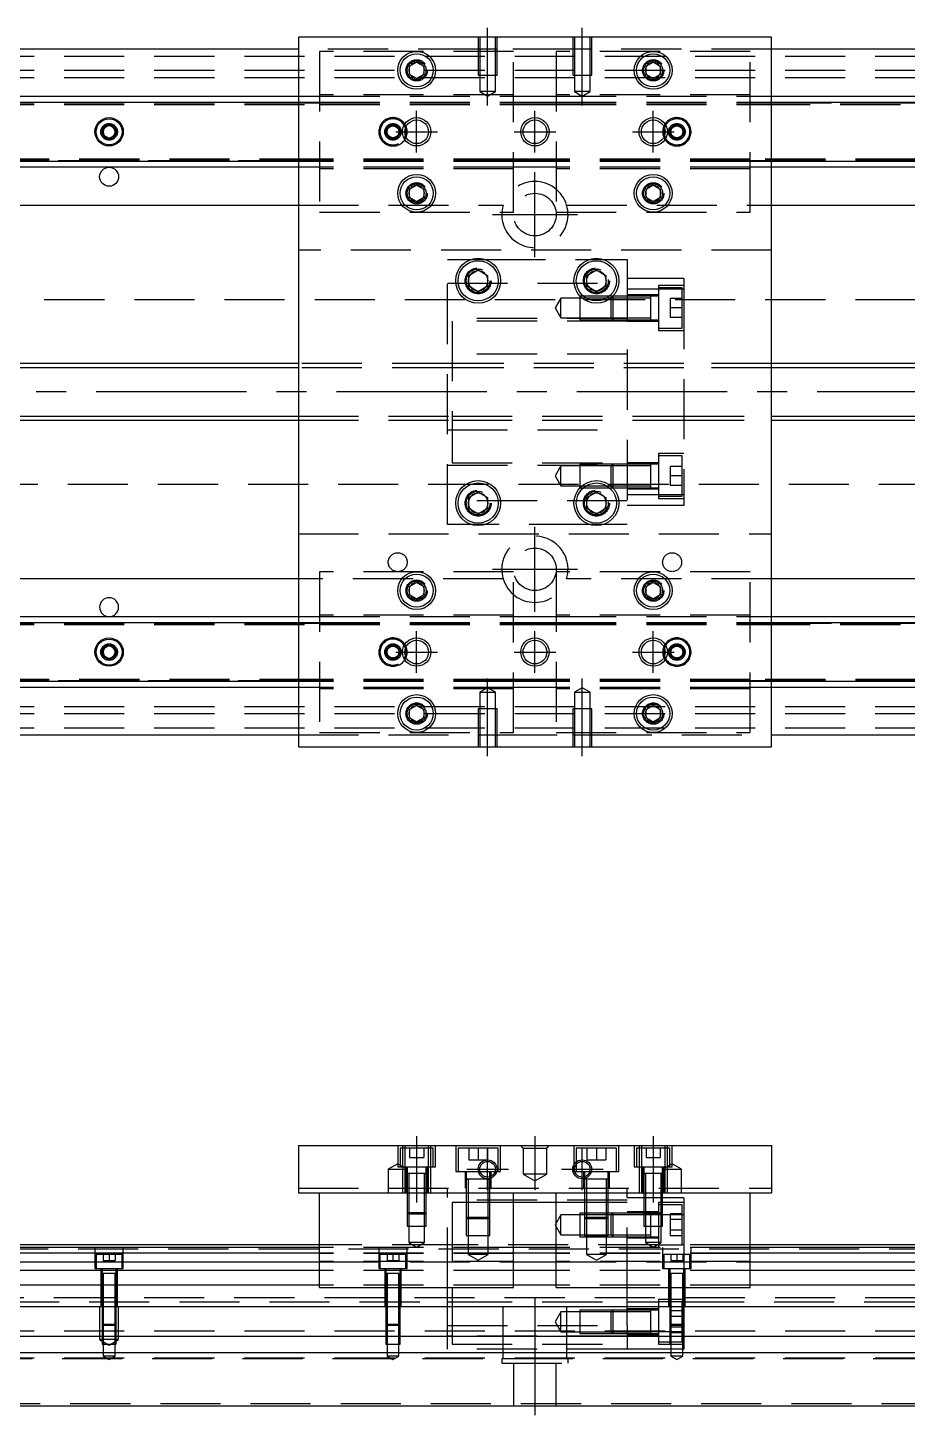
# Model space of a CAD drawing. Extents: x -12 to 749, y -264 to 77.
# Drawn here: x 182.8 to 368.7, y -216.3 to 77 of the extents above; entities that cross this region are included whole.
import ezdxf

# ---------------------------------------------------------------- set-up
doc = ezdxf.new("R2010")
doc.units = 0
doc.linetypes.add('CENTER', pattern=[50.8, 31.75, -6.35, 6.35, -6.35])
doc.linetypes.add('DASHED', pattern=[19.05, 12.7, -6.35])
doc.layers.get('0').update_dxf_attribs({"linetype": 'CONTINUOUS'})
doc.layers.add('CENTER', color=1, linetype='CENTER')

msp = doc.modelspace()

# ---------------------------------------------------------------- linework, layer by layer
at = {"color": 7, "linetype": 'CONTINUOUS'}
for p, q in [((340, 75), (240, 75)), ((240, 75), (240, -75)), ((340, -75), (340, 75)), ((240, 72.5), (0, 72.5)), ((580, 72.5), (340, 72.5)), ((263.5, 68.87), (265, 69.73)), ((263.5, 67.13), (263.5, 68.87)), ((265, 69.73), (266.5, 68.87)), ((266.5, 68.87), (266.5, 67.13)), ((313.5, 68.87), (315, 69.73)), ((313.5, 67.13), (313.5, 68.87)), ((315, 69.73), (316.5, 68.87)), ((316.5, 68.87), (316.5, 67.13)), ((265, 66.27), (263.5, 67.13)), ((266.5, 67.13), (265, 66.27)), ((315, 66.27), (313.5, 67.13)), ((316.5, 67.13), (315, 66.27)), ((0, 62.5), (240, 62.5)), ((340, 62.5), (580, 62.5)), ((0, 61.25), (240, 61.25)), ((340, 61.25), (580, 61.25)), ((198.75, 55.72), (200, 56.44)), ((200, 56.44), (201.25, 55.72)), ((198.75, 54.28), (198.75, 55.72)), ((200, 53.56), (198.75, 54.28)), ((201.25, 54.28), (200, 53.56)), ((201.25, 55.72), (201.25, 54.28)), ((240, 48.75), (0, 48.75)), ((240, 47.5), (0, 47.5)), ((580, 48.75), (340, 48.75)), ((580, 47.5), (340, 47.5)), ((263.5, 42.87), (265, 43.73)), ((263.5, 41.13), (263.5, 42.87)), ((265, 40.27), (263.5, 41.13)), ((265, 43.73), (266.5, 42.87)), ((266.5, 41.13), (265, 40.27)), ((266.5, 42.87), (266.5, 41.13)), ((313.5, 42.87), (315, 43.73)), ((313.5, 41.13), (313.5, 42.87)), ((315, 40.27), (313.5, 41.13)), ((315, 43.73), (316.5, 42.87)), ((316.5, 41.13), (315, 40.27)), ((316.5, 42.87), (316.5, 41.13)), ((176.71, 39.5), (240, 39.5)), ((340, 39.5), (403.29, 39.5)), ((276, 24.65), (278, 25.81)), ((276, 22.35), (276, 24.65)), ((278, 25.81), (280, 24.65)), ((280, 24.65), (280, 22.35)), ((301, 24.65), (303, 25.81)), ((301, 22.35), (301, 24.65)), ((303, 25.81), (305, 24.65)), ((305, 24.65), (305, 22.35)), ((278, 21.19), (276, 22.35)), ((280, 22.35), (278, 21.19)), ((303, 21.19), (301, 22.35)), ((305, 22.35), (303, 21.19)), ((314.5, 15.25), (314.5, 15.25)), ((240, 6), (60.5, 6)), ((530, 6), (340, 6)), ((60.5, -6), (240, -6)), ((340, -6), (530, -6)), ((314.5, -15.65), (314.5, -15.25)), ((314.5, -20.25), (314.5, -19.85)), ((276, -22.35), (278, -21.19)), ((276, -24.65), (276, -22.35)), ((278, -21.19), (280, -22.35)), ((280, -22.35), (280, -24.65)), ((301, -22.35), (303, -21.19)), ((301, -24.65), (301, -22.35)), ((303, -21.19), (305, -22.35)), ((305, -22.35), (305, -24.65)), ((278, -25.81), (276, -24.65)), ((280, -24.65), (278, -25.81)), ((303, -25.81), (301, -24.65)), ((305, -24.65), (303, -25.81)), ((240, -39.5), (176.71, -39.5)), ((263.5, -41.13), (265, -40.27)), ((265, -40.27), (266.5, -41.13)), ((313.5, -41.13), (315, -40.27)), ((315, -40.27), (316.5, -41.13)), ((403.29, -39.5), (340, -39.5)), ((263.5, -42.87), (263.5, -41.13)), ((265, -43.73), (263.5, -42.87)), ((266.5, -42.87), (265, -43.73)), ((266.5, -41.13), (266.5, -42.87)), ((313.5, -42.87), (313.5, -41.13)), ((315, -43.73), (313.5, -42.87)), ((316.5, -42.87), (315, -43.73)), ((316.5, -41.13), (316.5, -42.87)), ((0, -47.5), (240, -47.5)), ((0, -48.75), (240, -48.75)), ((340, -47.5), (580, -47.5)), ((340, -48.75), (580, -48.75)), ((198.75, -54.28), (200, -53.56)), ((198.75, -55.72), (198.75, -54.28)), ((200, -56.44), (198.75, -55.72)), ((200, -53.56), (201.25, -54.28)), ((201.25, -55.72), (200, -56.44)), ((201.25, -54.28), (201.25, -55.72)), ((240, -61.25), (0, -61.25)), ((580, -61.25), (340, -61.25)), ((240, -62.5), (0, -62.5)), ((580, -62.5), (340, -62.5)), ((263.5, -67.13), (265, -66.27)), ((263.5, -68.87), (263.5, -67.13)), ((265, -66.27), (266.5, -67.13)), ((266.5, -67.13), (266.5, -68.87)), ((313.5, -67.13), (315, -66.27)), ((313.5, -68.87), (313.5, -67.13)), ((315, -66.27), (316.5, -67.13)), ((316.5, -67.13), (316.5, -68.87)), ((265, -69.73), (263.5, -68.87)), ((266.5, -68.87), (265, -69.73)), ((315, -69.73), (313.5, -68.87)), ((316.5, -68.87), (315, -69.73)), ((0, -72.5), (240, -72.5)), ((340, -72.5), (580, -72.5)), ((240, -75), (340, -75)), ((240, -159.35), (240, -169.35)), ((240, -159.35), (340, -159.35)), ((340, -159.35), (340, -169.35)), ((240, -169.35), (340, -169.35)), ((244.5, -189.35), (244.5, -169.35)), ((285.5, -189.35), (285.5, -169.35)), ((294.5, -189.35), (294.5, -169.35)), ((335.5, -189.35), (335.5, -169.35)), ((244.5, -180.85), (0, -180.85)), ((244.5, -180.35), (60.5, -180.35)), ((294.5, -180.85), (285.5, -180.85)), ((530, -180.35), (335.5, -180.35)), ((580, -180.85), (335.5, -180.85)), ((244.5, -182.1), (0, -182.1)), ((0, -183.88), (244.5, -183.88)), ((294.5, -182.1), (285.5, -182.1)), ((285.5, -183.88), (294.5, -183.88)), ((580, -182.1), (335.5, -182.1)), ((335.5, -183.88), (580, -183.88)), ((244.5, -185.77), (0, -185.77)), ((294.5, -185.77), (285.5, -185.77)), ((580, -185.77), (335.5, -185.77)), ((244.5, -188.83), (0, -188.83)), ((244.5, -189.35), (285.5, -189.35)), ((294.5, -188.83), (285.5, -188.83)), ((294.5, -189.35), (335.5, -189.35)), ((580, -188.83), (335.5, -188.83)), ((0, -193.35), (580, -193.35)), ((0, -199.65), (580, -199.65)), ((0, -203.05), (580, -203.05)), ((0, -214.35), (580, -214.35))]:
    msp.add_line(p, q, dxfattribs=at)
at = {"color": 3, "linetype": 'DASHED'}
for p, q in [((278, 75), (278, 67)), ((278.35, 75), (278.35, 67)), ((281.65, 67), (281.65, 75)), ((282, 67), (282, 75)), ((298, 75), (298, 67)), ((298.35, 75), (298.35, 67)), ((301.65, 67), (301.65, 75)), ((302, 67), (302, 75)), ((0, 71), (580, 71)), ((278, 72.5), (240, 72.5)), ((285.5, 72), (244.5, 72)), ((244.5, 72), (244.5, 38)), ((282, 72.5), (278, 72.5)), ((298, 72.5), (282, 72.5)), ((285.5, 38), (285.5, 72)), ((335.5, 72), (294.5, 72)), ((294.5, 72), (294.5, 38)), ((302, 72.5), (298, 72.5)), ((340, 72.5), (302, 72.5)), ((335.5, 38), (335.5, 72)), ((0, 68), (580, 68)), ((263, 68), (263.02, 68.3)), ((316.97, 68.33), (317, 68)), ((0, 66.5), (580, 66.5)), ((278, 67), (282, 67)), ((278.35, 67), (278.35, 63.5)), ((281.65, 63.5), (281.65, 67)), ((298, 67), (302, 67)), ((298.35, 67), (298.35, 63.5)), ((301.65, 63.5), (301.65, 67)), ((240, 62.5), (244.5, 62.5)), ((285.5, 62.8), (244.5, 62.8)), ((244.5, 62.5), (285.5, 62.5)), ((281.65, 63.5), (278.35, 63.5)), ((278.35, 63.5), (280, 62.55)), ((280, 62.55), (281.65, 63.5)), ((285.5, 62.5), (294.5, 62.5)), ((335.5, 62.8), (294.5, 62.8)), ((294.5, 62.5), (335.5, 62.5)), ((301.65, 63.5), (298.35, 63.5)), ((298.35, 63.5), (300, 62.55)), ((300, 62.55), (301.65, 63.5)), ((335.5, 62.5), (340, 62.5)), ((0, 61.11), (240, 61.11)), ((0, 61.1), (244.5, 61.1)), ((0, 60.8), (244.5, 60.8)), ((240, 61.25), (244.5, 61.25)), ((240, 61.11), (244.5, 61.11)), ((244.5, 61.25), (285.5, 61.25)), ((244.5, 61.11), (285.5, 61.11)), ((244.5, 61.1), (285.5, 61.1)), ((244.5, 60.8), (285.5, 60.8)), ((285.5, 61.25), (294.5, 61.25)), ((285.5, 61.11), (294.5, 61.11)), ((285.5, 61.1), (294.5, 61.1)), ((285.5, 60.8), (294.5, 60.8)), ((294.5, 61.25), (335.5, 61.25)), ((294.5, 61.11), (335.5, 61.11)), ((294.5, 61.1), (335.5, 61.1)), ((294.5, 60.8), (335.5, 60.8)), ((335.5, 61.25), (340, 61.25)), ((335.5, 61.11), (340, 61.11)), ((335.5, 61.1), (580, 61.1)), ((335.5, 60.8), (580, 60.8)), ((340, 61.11), (580, 61.11)), ((258.75, 55.72), (260, 56.44)), ((260, 56.44), (261.25, 55.72)), ((318.75, 55.72), (320, 56.44)), ((320, 56.44), (321.25, 55.72)), ((198.5, 55), (198.52, 55.25)), ((258.75, 54.28), (258.75, 55.72)), ((260, 53.56), (258.75, 54.28)), ((261.25, 54.28), (260, 53.56)), ((261.25, 55.72), (261.25, 54.28)), ((261.48, 55.26), (261.5, 55)), ((318.5, 55), (318.52, 55.25)), ((318.75, 54.28), (318.75, 55.72)), ((320, 53.56), (318.75, 54.28)), ((321.25, 54.28), (320, 53.56)), ((321.25, 55.72), (321.25, 54.28)), ((244.5, 49.2), (0, 49.2)), ((244.5, 48.9), (0, 48.9)), ((240, 48.89), (0, 48.89)), ((244.5, 48.89), (240, 48.89)), ((244.5, 48.75), (240, 48.75)), ((244.5, 47.5), (240, 47.5)), ((285.5, 49.2), (244.5, 49.2)), ((285.5, 48.9), (244.5, 48.9)), ((285.5, 48.89), (244.5, 48.89)), ((285.5, 48.75), (244.5, 48.75)), ((285.5, 47.5), (244.5, 47.5)), ((285.5, 47.2), (244.5, 47.2)), ((294.5, 49.2), (285.5, 49.2)), ((294.5, 48.9), (285.5, 48.9)), ((294.5, 48.89), (285.5, 48.89)), ((294.5, 48.75), (285.5, 48.75)), ((294.5, 47.5), (285.5, 47.5)), ((335.5, 49.2), (294.5, 49.2)), ((335.5, 48.9), (294.5, 48.9)), ((335.5, 48.89), (294.5, 48.89)), ((335.5, 48.75), (294.5, 48.75)), ((335.5, 47.5), (294.5, 47.5)), ((335.5, 47.2), (294.5, 47.2)), ((580, 49.2), (335.5, 49.2)), ((580, 48.9), (335.5, 48.9)), ((340, 48.89), (335.5, 48.89)), ((340, 48.75), (335.5, 48.75)), ((340, 47.5), (335.5, 47.5)), ((580, 48.89), (340, 48.89)), ((266.97, 42.33), (267, 42)), ((313, 42), (313.03, 42.35)), ((240, 39.5), (283.29, 39.5)), ((296.71, 39.5), (340, 39.5)), ((244.5, 38), (285.5, 38)), ((294.5, 38), (335.5, 38)), ((340, 30), (240, 30)), ((271.5, -28), (271.5, 28)), ((271.5, 28), (276.48, 28)), ((276.48, 28), (279.52, 28)), ((279.52, 28), (301.48, 28)), ((301.48, 28), (304.52, 28)), ((304.52, 28), (309.5, 28)), ((309.5, 28), (309.5, -28)), ((275.5, 23.5), (275.52, 23.8)), ((305.48, 23.79), (305.5, 23.5)), ((321.5, 24), (309.5, 24)), ((321.5, 24), (321.5, 21.75)), ((271.5, 23), (309.5, 23)), ((321.5, 21.75), (309.5, 21.75)), ((316.1, 22.5), (316.1, 13)), ((321.5, 22.5), (316.1, 22.5)), ((321.1, 22), (316.1, 22)), ((321.1, 13.5), (321.1, 22)), ((321.5, 21.75), (321.5, -21.75)), ((580, 19.5), (76.97, 19.5)), ((295.5, 19.85), (294.29, 17.75)), ((294.29, 17.75), (295.5, 15.65)), ((295.5, 15.65), (295.5, 19.85)), ((299.5, 19.85), (295.5, 19.85)), ((299.5, 20.25), (299.5, 15.25)), ((299.53, 20.25), (299.5, 20.25)), ((306.1, 19.85), (299.5, 19.85)), ((300.26, 20.25), (299.53, 20.25)), ((305.74, 20.25), (300.26, 20.25)), ((306.47, 20.25), (305.74, 20.25)), ((306.5, 20.25), (306.1, 19.85)), ((306.1, 15.65), (306.1, 19.85)), ((309.5, 19.85), (306.1, 19.85)), ((306.5, 20.25), (306.47, 20.25)), ((306.5, 20.25), (306.5, 15.25)), ((309.5, 20.25), (306.5, 20.25)), ((309.5, 20.25), (306.5, 20.25)), ((316.1, 20.5), (309.5, 20.5)), ((314.5, 20.25), (309.5, 20.25)), ((314.5, 19.85), (309.5, 19.85)), ((314.5, 20), (314.5, 20.25)), ((316.1, 20.25), (314.5, 20.25)), ((314.5, 20.25), (314.5, 20.25)), ((314.5, 20.25), (314.5, 20.25)), ((314.5, 15.51), (314.5, 20)), ((318.6, 19.75), (318.6, 17.75)), ((321.1, 19.75), (318.6, 19.75)), ((321.1, 17.75), (318.6, 17.75)), ((318.6, 17.75), (318.6, 15.75)), ((309.5, 15.5), (271.5, 15.5)), ((272.5, 15), (272.5, -15)), ((309.5, 15), (272.5, 15)), ((295.5, 15.65), (299.5, 15.65)), ((299.5, 15.65), (306.1, 15.65)), ((299.5, 15.25), (306.5, 15.25)), ((306.1, 15.65), (309.5, 15.65)), ((306.1, 15.65), (306.5, 15.25)), ((306.5, 15.25), (309.5, 15.25)), ((306.5, 15.25), (309.5, 15.25)), ((309.5, 15.65), (314.5, 15.65)), ((309.5, 15.25), (314.5, 15.25)), ((309.5, 15), (316.1, 15)), ((314.5, 15.25), (314.5, 15.51)), ((314.5, 15.25), (314.5, 15.25)), ((314.5, 15.25), (316.1, 15.25)), ((314.5, 15.25), (314.5, 15.25)), ((321.1, 15.75), (318.6, 15.75)), ((316.1, 13.5), (321.1, 13.5)), ((316.1, 13), (321.5, 13)), ((272.5, 6), (240, 6)), ((309.5, 8), (271.5, 8)), ((321.5, 6), (272.5, 6)), ((340, 6), (321.5, 6)), ((272.5, 5.12), (240, 5.12)), ((321.5, 5.12), (272.5, 5.12)), ((340, 5.12), (321.5, 5.12)), ((240, -5.12), (272.5, -5.12)), ((272.5, -5.12), (321.5, -5.12)), ((321.5, -5.12), (340, -5.12)), ((240, -6), (272.5, -6)), ((271.5, -8), (309.5, -8)), ((272.5, -6), (321.5, -6)), ((321.5, -6), (340, -6)), ((316.1, -13), (316.1, -22.5)), ((321.5, -13), (316.1, -13)), ((321.1, -13.5), (316.1, -13.5)), ((321.1, -22), (321.1, -13.5)), ((271.5, -15.5), (309.5, -15.5)), ((272.5, -15), (309.5, -15)), ((295.5, -15.65), (294.29, -17.75)), ((295.5, -19.85), (295.5, -15.65)), ((299.5, -15.65), (295.5, -15.65)), ((299.5, -15.25), (299.5, -20.25)), ((306.5, -15.25), (299.5, -15.25)), ((306.1, -15.65), (299.5, -15.65)), ((306.5, -15.25), (306.1, -15.65)), ((306.1, -19.85), (306.1, -15.65)), ((309.5, -15.65), (306.1, -15.65)), ((306.5, -15.25), (306.5, -20.25)), ((309.5, -15.25), (306.5, -15.25)), ((309.5, -15.25), (306.5, -15.25)), ((316.1, -15), (309.5, -15)), ((314.5, -15.25), (309.5, -15.25)), ((314.5, -15.65), (309.5, -15.65)), ((314.5, -15.51), (314.5, -15.25)), ((314.5, -15.25), (314.5, -15.25)), ((316.1, -15.25), (314.5, -15.25)), ((314.5, -15.25), (314.5, -15.25)), ((314.5, -20), (314.5, -15.51)), ((318.6, -15.75), (318.6, -17.75)), ((321.1, -15.75), (318.6, -15.75)), ((76.97, -19.5), (580, -19.5)), ((294.29, -17.75), (295.5, -19.85)), ((295.5, -19.85), (299.5, -19.85)), ((299.5, -19.85), (306.1, -19.85)), ((299.5, -20.25), (299.53, -20.25)), ((299.53, -20.25), (300.26, -20.25)), ((300.26, -20.25), (305.74, -20.25)), ((305.74, -20.25), (306.47, -20.25)), ((306.1, -19.85), (309.5, -19.85)), ((306.1, -19.85), (306.5, -20.25)), ((306.47, -20.25), (306.5, -20.25)), ((306.5, -20.25), (309.5, -20.25)), ((306.5, -20.25), (309.5, -20.25)), ((309.5, -19.85), (314.5, -19.85)), ((309.5, -20.25), (314.5, -20.25)), ((309.5, -20.5), (316.1, -20.5)), ((314.5, -20.25), (314.5, -20)), ((314.5, -20.25), (314.5, -20.25)), ((314.5, -20.25), (314.5, -20.25)), ((314.5, -20.25), (316.1, -20.25)), ((318.6, -17.75), (318.6, -19.75)), ((321.1, -17.75), (318.6, -17.75)), ((321.1, -19.75), (318.6, -19.75)), ((309.5, -23), (271.5, -23)), ((275.5, -23.5), (275.52, -23.2)), ((305.48, -23.21), (305.5, -23.5)), ((321.5, -21.75), (309.5, -21.75)), ((316.1, -22), (321.1, -22)), ((316.1, -22.5), (321.5, -22.5)), ((321.5, -21.75), (321.5, -24)), ((321.5, -24), (309.5, -24)), ((276.48, -28), (271.5, -28)), ((279.52, -28), (276.48, -28)), ((301.48, -28), (279.52, -28)), ((304.52, -28), (301.48, -28)), ((309.5, -28), (304.52, -28)), ((240, -30), (340, -30)), ((244.5, -38), (244.5, -72)), ((285.5, -38), (244.5, -38)), ((285.5, -72), (285.5, -38)), ((335.5, -38), (294.5, -38)), ((294.5, -38), (294.5, -72)), ((335.5, -72), (335.5, -38)), ((283.29, -39.5), (240, -39.5)), ((340, -39.5), (296.71, -39.5)), ((266.97, -41.67), (267, -42)), ((316.97, -41.67), (317, -42)), ((0, -48.89), (240, -48.89)), ((0, -48.9), (244.5, -48.9)), ((0, -49.2), (244.5, -49.2)), ((240, -47.5), (244.5, -47.5)), ((240, -48.75), (244.5, -48.75)), ((240, -48.89), (244.5, -48.89)), ((285.5, -47.2), (244.5, -47.2)), ((244.5, -47.5), (285.5, -47.5)), ((244.5, -48.75), (285.5, -48.75)), ((244.5, -48.89), (285.5, -48.89)), ((244.5, -48.9), (285.5, -48.9)), ((244.5, -49.2), (285.5, -49.2)), ((285.5, -47.5), (294.5, -47.5)), ((285.5, -48.75), (294.5, -48.75)), ((285.5, -48.89), (294.5, -48.89)), ((285.5, -48.9), (294.5, -48.9)), ((285.5, -49.2), (294.5, -49.2)), ((335.5, -47.2), (294.5, -47.2)), ((294.5, -47.5), (335.5, -47.5)), ((294.5, -48.75), (335.5, -48.75)), ((294.5, -48.89), (335.5, -48.89)), ((294.5, -48.9), (335.5, -48.9)), ((294.5, -49.2), (335.5, -49.2)), ((335.5, -47.5), (340, -47.5)), ((335.5, -48.75), (340, -48.75)), ((335.5, -48.89), (340, -48.89)), ((335.5, -48.9), (580, -48.9)), ((335.5, -49.2), (580, -49.2)), ((340, -48.89), (580, -48.89)), ((198.5, -55), (198.52, -54.75)), ((258.5, -55), (258.52, -54.75)), ((258.75, -54.28), (260, -53.56)), ((258.75, -55.72), (258.75, -54.28)), ((260, -56.44), (258.75, -55.72)), ((260, -53.56), (261.25, -54.28)), ((261.25, -55.72), (260, -56.44)), ((261.25, -54.28), (261.25, -55.72)), ((318.5, -55), (318.52, -54.75)), ((318.75, -54.28), (320, -53.56)), ((318.75, -55.72), (318.75, -54.28)), ((320, -56.44), (318.75, -55.72)), ((320, -53.56), (321.25, -54.28)), ((321.25, -55.72), (320, -56.44)), ((321.25, -54.28), (321.25, -55.72)), ((244.5, -60.8), (0, -60.8)), ((244.5, -61.1), (0, -61.1)), ((240, -61.11), (0, -61.11)), ((244.5, -61.11), (240, -61.11)), ((244.5, -61.25), (240, -61.25)), ((285.5, -60.8), (244.5, -60.8)), ((285.5, -61.1), (244.5, -61.1)), ((285.5, -61.11), (244.5, -61.11)), ((285.5, -61.25), (244.5, -61.25)), ((294.5, -60.8), (285.5, -60.8)), ((294.5, -61.1), (285.5, -61.1)), ((294.5, -61.11), (285.5, -61.11)), ((294.5, -61.25), (285.5, -61.25)), ((335.5, -60.8), (294.5, -60.8)), ((335.5, -61.1), (294.5, -61.1)), ((335.5, -61.11), (294.5, -61.11)), ((335.5, -61.25), (294.5, -61.25)), ((580, -60.8), (335.5, -60.8)), ((580, -61.1), (335.5, -61.1)), ((340, -61.11), (335.5, -61.11)), ((340, -61.25), (335.5, -61.25)), ((580, -61.11), (340, -61.11)), ((244.5, -62.5), (240, -62.5)), ((285.5, -62.5), (244.5, -62.5)), ((285.5, -62.8), (244.5, -62.8)), ((280, -62.55), (278.35, -63.5)), ((278.35, -63.5), (280, -63.5)), ((278.35, -63.5), (278.35, -67)), ((281.65, -63.5), (280, -62.55)), ((280, -63.5), (281.65, -63.5)), ((281.65, -67), (281.65, -63.5)), ((294.5, -62.5), (285.5, -62.5)), ((335.5, -62.5), (294.5, -62.5)), ((335.5, -62.8), (294.5, -62.8)), ((300, -62.55), (298.35, -63.5)), ((298.35, -63.5), (300, -63.5)), ((298.35, -63.5), (298.35, -67)), ((301.65, -63.5), (300, -62.55)), ((300, -63.5), (301.65, -63.5)), ((301.65, -67), (301.65, -63.5)), ((340, -62.5), (335.5, -62.5)), ((0, -66.5), (580, -66.5)), ((282, -67), (278, -67)), ((278, -67), (278, -75)), ((278.35, -67), (278.35, -75)), ((281.65, -75), (281.65, -67)), ((282, -75), (282, -67)), ((302, -67), (298, -67)), ((298, -67), (298, -75)), ((298.35, -67), (298.35, -75)), ((301.65, -75), (301.65, -67)), ((302, -75), (302, -67)), ((0, -68), (580, -68)), ((266.97, -67.67), (267, -68)), ((313, -68), (313.02, -67.7)), ((0, -71), (580, -71)), ((240, -72.5), (278, -72.5)), ((244.5, -72), (285.5, -72)), ((278, -72.5), (282, -72.5)), ((282, -72.5), (298, -72.5)), ((294.5, -72), (335.5, -72)), ((298, -72.5), (302, -72.5)), ((302, -72.5), (340, -72.5)), ((261, -159.35), (261, -163.85)), ((268.5, -159.85), (261.5, -159.85)), ((261.5, -159.85), (261.5, -163.85)), ((262, -159.35), (262, -159.85)), ((262, -159.85), (262, -163.85)), ((262.5, -159.35), (262.5, -169.35)), ((263.5, -159.85), (263.5, -161.85)), ((265, -159.85), (265, -161.85)), ((266.5, -159.85), (266.5, -161.85)), ((267.5, -169.35), (267.5, -159.35)), ((268, -159.85), (268, -159.35)), ((268, -163.85), (268, -159.85)), ((268.5, -163.85), (268.5, -159.85)), ((269, -163.85), (269, -159.35)), ((273.25, -159.35), (273.25, -164.85)), ((282.25, -159.85), (273.75, -159.85)), ((273.75, -159.85), (273.75, -164.85)), ((276, -159.85), (276, -162.35)), ((278, -159.85), (278, -162.35)), ((280, -159.85), (280, -162.35)), ((282.25, -164.85), (282.25, -159.85)), ((282.75, -164.85), (282.75, -159.35)), ((287.5, -159.85), (287, -159.35)), ((287.5, -159.85), (287.5, -165.35)), ((287.5, -159.85), (292.5, -159.85)), ((292.5, -159.85), (293, -159.35)), ((292.5, -165.35), (292.5, -159.85)), ((298.25, -159.35), (298.25, -164.85)), ((307.25, -159.85), (298.75, -159.85)), ((298.75, -159.85), (298.75, -162.79)), ((301, -159.85), (301, -162.35)), ((303, -159.85), (303, -162.35)), ((305, -159.85), (305, -162.35)), ((307.25, -164.85), (307.25, -159.85)), ((307.75, -164.85), (307.75, -159.35)), ((311, -159.35), (311, -163.85)), ((318.5, -159.85), (311.5, -159.85)), ((311.5, -159.85), (311.5, -163.85)), ((312, -159.35), (312, -159.85)), ((312, -159.85), (312, -163.85)), ((312.5, -159.35), (312.5, -169.35)), ((313.5, -159.85), (313.5, -161.85)), ((315, -159.85), (315, -161.85)), ((316.5, -159.85), (316.5, -161.85)), ((317.5, -169.35), (317.5, -159.35)), ((318, -159.85), (318, -159.35)), ((318, -163.85), (318, -159.85)), ((318.5, -163.85), (318.5, -159.85)), ((319, -163.85), (319, -159.35)), ((261, -163.2), (259, -164.35)), ((263, -164.35), (261, -163.2)), ((261, -163.85), (269, -163.85)), ((262, -163.85), (262, -169.35)), ((262.75, -163.85), (262.75, -169.35)), ((263, -163.85), (263, -165.25)), ((263.5, -161.85), (265, -161.85)), ((265, -161.85), (266.5, -161.85)), ((267, -165.25), (267, -163.85)), ((267.25, -169.35), (267.25, -163.85)), ((268, -169.35), (268, -163.85)), ((276, -162.35), (278, -162.35)), ((278, -162.35), (280, -162.35)), ((298.75, -162.79), (298.75, -163.27)), ((298.75, -163.27), (298.75, -164.85)), ((301, -162.35), (303, -162.35)), ((303, -162.35), (305, -162.35)), ((311, -163.85), (319, -163.85)), ((312, -163.85), (312, -169.35)), ((312.75, -163.85), (312.75, -169.35)), ((313, -163.85), (313, -165.25)), ((313.5, -161.85), (315, -161.85)), ((315, -161.85), (316.5, -161.85)), ((319, -163.2), (317, -164.35)), ((317, -165.25), (317, -163.85)), ((317.25, -169.35), (317.25, -163.85)), ((318, -169.35), (318, -163.85)), ((321, -164.35), (319, -163.2)), ((259, -164.35), (263, -164.35)), ((259, -164.35), (259, -169.35)), ((263, -165.24), (263, -165.25)), ((263.22, -165.25), (263, -165.25)), ((263, -165.25), (263, -169.35)), ((263, -165.25), (263, -165.25)), ((266.78, -165.25), (263.22, -165.25)), ((263.35, -165.25), (263.35, -169.35)), ((266.65, -169.35), (266.65, -165.25)), ((267, -165.25), (266.78, -165.25)), ((267, -165.25), (267, -165.24)), ((267, -169.35), (267, -165.25)), ((267, -165.25), (267, -165.25)), ((273.25, -164.85), (282.75, -164.85)), ((275.25, -164.85), (275.25, -168.35)), ((275.5, -164.85), (275.5, -166.45)), ((275.5, -166.44), (275.5, -166.45)), ((275.5, -166.45), (275.76, -166.45)), ((275.76, -166.45), (275.5, -166.45)), ((275.5, -166.45), (275.5, -166.45)), ((275.5, -166.45), (275.5, -168.35)), ((280.01, -166.45), (275.76, -166.45)), ((275.9, -166.45), (275.9, -168.35)), ((280.24, -166.45), (280.01, -166.45)), ((280.1, -168.35), (280.1, -166.45)), ((280.24, -166.45), (280.5, -166.45)), ((280.5, -166.45), (280.24, -166.45)), ((280.5, -165.92), (280.5, -164.85)), ((280.5, -166.29), (280.5, -165.92)), ((280.5, -166.45), (280.5, -166.29)), ((280.5, -166.45), (280.5, -166.44)), ((280.5, -166.45), (280.5, -166.45)), ((280.5, -168.35), (280.5, -166.45)), ((280.75, -168.35), (280.75, -164.85)), ((292.5, -165.35), (287.5, -165.35)), ((287.5, -165.35), (290, -166.79)), ((290, -166.79), (292.5, -165.35)), ((298.25, -164.85), (307.75, -164.85)), ((300.25, -164.85), (300.25, -168.35)), ((300.5, -164.85), (300.5, -165.92)), ((300.5, -165.92), (300.5, -166.29)), ((300.5, -166.29), (300.5, -166.45)), ((300.5, -166.44), (300.5, -166.45)), ((300.76, -166.45), (300.5, -166.45)), ((300.5, -166.45), (300.5, -166.45)), ((300.5, -166.45), (300.5, -168.35)), ((305.24, -166.45), (300.76, -166.45)), ((300.9, -166.45), (300.9, -168.35)), ((305.1, -168.35), (305.1, -166.45)), ((305.5, -166.45), (305.24, -166.45)), ((305.5, -166.45), (305.5, -164.85)), ((305.5, -166.45), (305.5, -166.44)), ((305.5, -166.45), (305.5, -166.45)), ((305.5, -168.35), (305.5, -166.45)), ((305.75, -168.35), (305.75, -164.85)), ((313, -165.24), (313, -165.25)), ((313, -165.25), (313.22, -165.25)), ((317, -165.25), (313, -165.25)), ((313, -165.25), (313, -165.25)), ((313, -165.25), (313, -169.35)), ((313.35, -165.25), (313.35, -169.35)), ((316.65, -169.35), (316.65, -165.25)), ((317, -164.35), (321, -164.35)), ((317, -169.35), (317, -165.25)), ((321, -169.35), (321, -164.35)), ((240, -168.35), (340, -168.35)), ((263, -169.35), (263, -173.5)), ((263, -169.35), (263, -173.5)), ((263.35, -169.35), (263.35, -173.85)), ((266.65, -173.85), (266.65, -169.35)), ((267, -173.5), (267, -169.35)), ((267, -173.5), (267, -169.35)), ((271.5, -169.35), (271.5, -168.35)), ((271.5, -189.35), (271.5, -169.35)), ((275.5, -168.35), (275.5, -169.35)), ((275.5, -168.35), (275.5, -169.35)), ((275.5, -169.35), (275.5, -174.45)), ((275.5, -169.35), (275.5, -174.45)), ((275.9, -168.35), (275.9, -169.35)), ((275.9, -169.35), (275.9, -174.85)), ((280.1, -169.35), (280.1, -168.35)), ((280.1, -174.85), (280.1, -169.35)), ((280.5, -169.35), (280.5, -168.35)), ((280.5, -169.35), (280.5, -168.35)), ((280.5, -174.45), (280.5, -169.35)), ((280.5, -174.45), (280.5, -169.35)), ((300.5, -168.35), (300.5, -169.35)), ((300.5, -168.35), (300.5, -169.35)), ((300.5, -169.35), (300.5, -174.45)), ((300.5, -169.35), (300.5, -174.45)), ((300.9, -168.35), (300.9, -169.35)), ((300.9, -169.35), (300.9, -174.85)), ((305.1, -169.35), (305.1, -168.35)), ((305.1, -174.85), (305.1, -169.35)), ((305.5, -169.35), (305.5, -168.35)), ((305.5, -169.35), (305.5, -168.35)), ((305.5, -174.45), (305.5, -169.35)), ((305.5, -174.45), (305.5, -169.35)), ((309.5, -169.35), (309.5, -168.35)), ((309.5, -189.35), (309.5, -169.35)), ((313, -169.35), (313, -173.5)), ((313, -169.35), (313, -173.5)), ((313.35, -169.35), (313.35, -173.85)), ((316.65, -173.85), (316.65, -169.35)), ((317, -173.5), (317, -169.35)), ((317, -173.5), (317, -169.35)), ((309.5, -170.85), (271.5, -170.85)), ((272.5, -171.35), (272.5, -189.35)), ((275.5, -171.35), (272.5, -171.35)), ((275.9, -171.35), (275.5, -171.35)), ((280.1, -171.35), (275.9, -171.35)), ((280.5, -171.35), (280.1, -171.35)), ((285.5, -171.35), (280.5, -171.35)), ((294.5, -171.35), (285.5, -171.35)), ((300.5, -171.35), (294.5, -171.35)), ((300.9, -171.35), (300.5, -171.35)), ((305.1, -171.35), (300.9, -171.35)), ((305.5, -171.35), (305.1, -171.35)), ((309.5, -171.35), (305.5, -171.35)), ((313, -170.35), (309.5, -170.35)), ((313.35, -170.35), (313, -170.35)), ((316.65, -170.35), (313.35, -170.35)), ((316.1, -171.35), (316.1, -180.85)), ((321.5, -171.35), (316.1, -171.35)), ((316.65, -171.85), (316.1, -171.85)), ((317, -170.35), (316.65, -170.35)), ((317, -171.85), (316.65, -171.85)), ((321.5, -170.35), (317, -170.35)), ((321.1, -171.85), (317, -171.85)), ((321.1, -180.35), (321.1, -171.85)), ((321.5, -170.35), (321.5, -173.98)), ((263, -173.5), (267, -173.5)), ((263, -173.5), (263, -176.35)), ((263, -173.5), (263.35, -173.85)), ((266.65, -173.85), (263.35, -173.85)), ((263.35, -173.85), (263.35, -176.35)), ((266.65, -173.85), (267, -173.5)), ((266.65, -176.35), (266.65, -173.85)), ((267, -176.35), (267, -173.5)), ((275.5, -174.45), (280.5, -174.45)), ((275.5, -174.45), (275.5, -178.35)), ((275.5, -174.45), (275.9, -174.85)), ((280.1, -174.85), (275.9, -174.85)), ((275.9, -174.85), (275.9, -178.35)), ((280.1, -174.85), (280.5, -174.45)), ((280.1, -178.35), (280.1, -174.85)), ((280.5, -178.35), (280.5, -174.45)), ((295.5, -174), (294.29, -176.1)), ((295.5, -178.2), (295.5, -174)), ((299.5, -174), (295.5, -174)), ((299.5, -173.6), (299.5, -178.6)), ((300.5, -173.6), (299.5, -173.6)), ((306.1, -174), (299.5, -174)), ((300.9, -173.6), (300.5, -173.6)), ((300.5, -174.45), (305.5, -174.45)), ((300.5, -174.45), (300.5, -178.35)), ((300.5, -174.45), (300.9, -174.85)), ((305.1, -173.6), (300.9, -173.6)), ((305.1, -174.85), (300.9, -174.85)), ((300.9, -174.85), (300.9, -178.35)), ((305.5, -173.6), (305.1, -173.6)), ((305.1, -174.85), (305.5, -174.45)), ((305.1, -178.35), (305.1, -174.85)), ((306.5, -173.6), (305.5, -173.6)), ((305.5, -178.35), (305.5, -174.45)), ((306.5, -173.6), (306.1, -174)), ((306.1, -178.2), (306.1, -174)), ((309.5, -174), (306.1, -174)), ((306.5, -173.6), (306.5, -178.6)), ((309.5, -173.6), (306.5, -173.6)), ((309.5, -173.6), (306.5, -173.6)), ((316.1, -173.35), (309.5, -173.35)), ((313, -173.6), (309.5, -173.6)), ((313, -173.98), (309.5, -173.98)), ((313, -174), (309.5, -174)), ((313, -173.5), (317, -173.5)), ((313, -173.5), (313, -176.35)), ((313, -173.5), (313.35, -173.85)), ((313.1, -173.6), (313, -173.6)), ((317, -173.98), (313, -173.98)), ((314.5, -174), (313, -174)), ((313.35, -173.6), (313.1, -173.6)), ((314.5, -173.6), (313.35, -173.6)), ((316.65, -173.85), (313.35, -173.85)), ((313.35, -173.85), (313.35, -176.35)), ((314.5, -173.6), (314.5, -173.86)), ((314.5, -173.85), (314.5, -173.6)), ((314.5, -173.6), (314.5, -173.86)), ((314.5, -173.85), (314.5, -173.6)), ((316.1, -173.6), (314.5, -173.6)), ((314.5, -175.95), (314.5, -173.85)), ((314.5, -178.34), (314.5, -175.95)), ((316.65, -173.85), (317, -173.5)), ((316.65, -176.35), (316.65, -173.85)), ((317, -176.35), (317, -173.5)), ((321.5, -173.98), (317, -173.98)), ((318.6, -173.79), (318.6, -174.95)), ((321.1, -173.79), (318.6, -173.79)), ((321.1, -174.95), (318.6, -174.95)), ((318.6, -174.95), (318.6, -177.25)), ((321.5, -173.98), (321.5, -202.35)), ((263, -176.35), (267, -176.35)), ((263.35, -176.35), (263.35, -179.85)), ((266.65, -179.85), (266.65, -176.35)), ((275.5, -178.35), (280.5, -178.35)), ((275.9, -178.35), (275.9, -182.35)), ((280.1, -182.35), (280.1, -178.35)), ((294.29, -176.1), (295.5, -178.2)), ((295.5, -178.2), (299.5, -178.2)), ((299.5, -178.2), (306.1, -178.2)), ((299.5, -178.6), (306.5, -178.6)), ((300.5, -178.35), (305.5, -178.35)), ((300.9, -178.35), (300.9, -182.35)), ((305.1, -182.35), (305.1, -178.35)), ((306.1, -178.2), (309.5, -178.2)), ((306.1, -178.2), (306.5, -178.6)), ((306.1, -178.2), (309.5, -178.2)), ((306.5, -178.6), (309.5, -178.6)), ((306.5, -178.6), (309.5, -178.6)), ((309.5, -178.2), (314.5, -178.2)), ((309.5, -178.6), (314.5, -178.6)), ((309.5, -178.85), (316.1, -178.85)), ((313, -176.35), (317, -176.35)), ((313.35, -176.35), (313.35, -179.85)), ((314.5, -178.6), (314.5, -178.2)), ((314.5, -178.6), (314.5, -178.34)), ((314.5, -178.6), (316.1, -178.6)), ((316.65, -179.85), (316.65, -176.35)), ((321.1, -177.25), (318.6, -177.25)), ((318.6, -177.25), (318.6, -178.41)), ((321.1, -178.41), (318.6, -178.41)), ((530, -181.22), (55, -181.22)), ((197, -180.85), (197, -185.35)), ((203, -185.35), (203, -180.85)), ((272.5, -180.35), (244.5, -180.35)), ((285.5, -180.85), (244.5, -180.85)), ((257, -180.85), (257, -185.35)), ((263, -185.35), (263, -180.85)), ((266.65, -179.85), (263.35, -179.85)), ((263.35, -179.85), (265, -180.8)), ((265, -180.8), (266.65, -179.85)), ((316.1, -180.35), (272.5, -180.35)), ((335.5, -180.85), (294.5, -180.85)), ((316.65, -179.85), (313.35, -179.85)), ((313.35, -179.85), (315, -180.8)), ((315, -180.8), (316.65, -179.85)), ((316.1, -180.35), (321.1, -180.35)), ((317, -180.85), (317, -185.35)), ((321.5, -180.35), (321.1, -180.35)), ((335.5, -180.35), (321.5, -180.35)), ((323, -185.35), (323, -180.85)), ((202.75, -182.35), (197.25, -182.35)), ((197.25, -182.35), (197.25, -185.35)), ((198.75, -182.35), (198.75, -183.65)), ((198.75, -183.65), (200, -183.65)), ((200, -182.35), (200, -183.65)), ((200, -183.65), (201.25, -183.65)), ((201.25, -182.35), (201.25, -183.65)), ((202.75, -185.35), (202.75, -182.35)), ((285.5, -182.1), (244.5, -182.1)), ((285.5, -182.15), (244.5, -182.15)), ((285.5, -183.85), (244.5, -183.85)), ((244.5, -183.88), (285.5, -183.88)), ((262.75, -182.35), (257.25, -182.35)), ((257.25, -182.35), (257.25, -185.35)), ((258.75, -182.35), (258.75, -183.65)), ((258.75, -183.65), (260, -183.65)), ((260, -182.35), (260, -183.65)), ((260, -183.65), (261.25, -183.65)), ((261.25, -182.35), (261.25, -183.65)), ((262.75, -185.35), (262.75, -182.35)), ((280.1, -182.35), (275.9, -182.35)), ((275.9, -182.35), (278, -183.56)), ((278, -183.56), (280.1, -182.35)), ((335.5, -182.1), (294.5, -182.1)), ((335.5, -182.15), (294.5, -182.15)), ((335.5, -183.85), (294.5, -183.85)), ((294.5, -183.88), (335.5, -183.88)), ((305.1, -182.35), (300.9, -182.35)), ((300.9, -182.35), (303, -183.56)), ((303, -183.56), (305.1, -182.35)), ((322.75, -182.35), (317.25, -182.35)), ((317.25, -182.35), (317.25, -185.35)), ((318.75, -182.35), (318.75, -183.65)), ((318.75, -183.65), (320, -183.65)), ((320, -182.35), (320, -183.65)), ((320, -183.65), (321.25, -183.65)), ((321.25, -182.35), (321.25, -183.65)), ((322.75, -185.35), (322.75, -182.35)), ((197, -185.35), (203, -185.35)), ((198.25, -185.35), (198.25, -193.35)), ((198.5, -185.35), (198.5, -186.35)), ((198.5, -186.34), (198.5, -186.35)), ((198.62, -186.35), (198.5, -186.35)), ((198.5, -186.35), (198.5, -193.35)), ((198.5, -186.35), (198.5, -186.35)), ((201.25, -186.35), (198.62, -186.35)), ((198.75, -186.35), (198.75, -193.35)), ((201.25, -193.35), (201.25, -186.35)), ((201.5, -186.35), (201.5, -185.35)), ((201.5, -186.35), (201.5, -186.34)), ((201.5, -193.35), (201.5, -186.35)), ((201.5, -186.35), (201.5, -186.35)), ((201.75, -193.35), (201.75, -185.35)), ((285.5, -185.77), (244.5, -185.77)), ((257, -185.35), (263, -185.35)), ((258.25, -185.35), (258.25, -193.35)), ((258.5, -185.35), (258.5, -186.35)), ((258.5, -186.34), (258.5, -186.35)), ((258.62, -186.35), (258.5, -186.35)), ((258.5, -186.35), (258.5, -193.35)), ((258.5, -186.35), (258.5, -186.35)), ((261.25, -186.35), (258.62, -186.35)), ((258.75, -186.35), (258.75, -193.35)), ((261.25, -193.35), (261.25, -186.35)), ((261.5, -186.35), (261.5, -185.35)), ((261.5, -186.35), (261.5, -186.34)), ((261.5, -193.35), (261.5, -186.35)), ((261.5, -186.35), (261.5, -186.35)), ((261.75, -193.35), (261.75, -185.35)), ((335.5, -185.77), (294.5, -185.77)), ((317, -185.35), (323, -185.35)), ((318.25, -185.35), (318.25, -193.35)), ((318.5, -185.35), (318.5, -186.35)), ((318.5, -186.34), (318.5, -186.35)), ((318.62, -186.35), (318.5, -186.35)), ((318.5, -186.35), (318.5, -193.35)), ((318.5, -186.35), (318.5, -186.35)), ((321.25, -186.35), (318.62, -186.35)), ((318.75, -186.35), (318.75, -193.35)), ((321.25, -193.35), (321.25, -186.35)), ((321.5, -186.35), (321.5, -185.35)), ((321.5, -186.35), (321.5, -186.34)), ((321.5, -193.35), (321.5, -186.35)), ((321.5, -186.35), (321.5, -186.35)), ((321.75, -193.35), (321.75, -185.35)), ((285.5, -188.83), (244.5, -188.83)), ((285.5, -188.85), (244.5, -188.85)), ((271.5, -193.35), (271.5, -189.35)), ((272.5, -189.35), (272.5, -193.35)), ((335.5, -188.83), (294.5, -188.83)), ((335.5, -188.85), (294.5, -188.85)), ((309.5, -193.35), (309.5, -189.35)), ((55, -191.47), (530, -191.47)), ((81.5, -192.35), (271.5, -192.35)), ((198, -193.35), (198, -200.35)), ((198.5, -193.35), (198.5, -197.1)), ((198.5, -193.35), (198.5, -197.1)), ((198.75, -193.35), (198.75, -197.35)), ((201.25, -197.35), (201.25, -193.35)), ((201.5, -197.1), (201.5, -193.35)), ((201.5, -197.1), (201.5, -193.35)), ((202, -200.35), (202, -193.35)), ((258.5, -193.35), (258.5, -197.1)), ((258.5, -193.35), (258.5, -197.1)), ((258.75, -193.35), (258.75, -197.35)), ((261.25, -197.35), (261.25, -193.35)), ((261.5, -197.1), (261.5, -193.35)), ((261.5, -197.1), (261.5, -193.35)), ((271.5, -192.35), (272.5, -192.35)), ((271.5, -197.35), (271.5, -193.35)), ((272.5, -192.35), (309.5, -192.35)), ((272.5, -192.35), (309.5, -192.35)), ((272.5, -193.35), (272.5, -199.65)), ((283.29, -204.35), (283.29, -193.35)), ((296.71, -193.35), (296.71, -204.35)), ((309.5, -192.35), (316.1, -192.35)), ((309.5, -192.35), (316.1, -192.35)), ((309.5, -197.35), (309.5, -193.35)), ((316.1, -191.85), (316.1, -201.35)), ((321.5, -191.85), (316.1, -191.85)), ((318.5, -192.35), (316.1, -192.35)), ((318.75, -192.35), (318.5, -192.35)), ((318.5, -193.35), (318.5, -197.1)), ((318.5, -193.35), (318.5, -197.1)), ((321.1, -192.35), (318.75, -192.35)), ((318.75, -193.35), (318.75, -197.35)), ((321.1, -193.35), (321.1, -192.35)), ((321.1, -192.35), (321.25, -192.35)), ((321.1, -192.35), (321.25, -192.35)), ((321.1, -197.35), (321.1, -193.35)), ((321.25, -192.35), (321.5, -192.35)), ((321.25, -192.35), (321.5, -192.35)), ((321.25, -197.35), (321.25, -193.35)), ((321.5, -192.35), (530, -192.35)), ((321.5, -197.1), (321.5, -193.35)), ((321.5, -197.1), (321.5, -193.35)), ((295.5, -194.5), (294.29, -196.6)), ((295.5, -198.7), (295.5, -194.5)), ((299.5, -194.5), (295.5, -194.5)), ((299.5, -194.1), (299.5, -199.1)), ((306.5, -194.1), (299.5, -194.1)), ((306.1, -194.5), (299.5, -194.5)), ((306.5, -194.1), (306.1, -194.5)), ((306.1, -198.7), (306.1, -194.5)), ((309.5, -194.5), (306.1, -194.5)), ((306.5, -194.1), (306.5, -199.1)), ((309.5, -194.1), (306.5, -194.1)), ((309.5, -194.1), (306.5, -194.1)), ((316.1, -193.85), (309.5, -193.85)), ((314.5, -194.1), (309.5, -194.1)), ((314.5, -194.5), (309.5, -194.5)), ((314.5, -194.36), (314.5, -194.1)), ((316.1, -194.1), (314.5, -194.1)), ((314.5, -194.1), (314.5, -194.1)), ((314.5, -194.1), (314.5, -194.1)), ((314.5, -196.45), (314.5, -194.36)), ((314.5, -196.8), (314.5, -196.45)), ((318.6, -194.29), (318.6, -195.45)), ((321.1, -194.29), (318.6, -194.29)), ((318.6, -195.45), (318.6, -197.75)), ((321.1, -195.45), (318.6, -195.45)), ((0, -198.5), (580, -198.5)), ((198.5, -197.1), (201.5, -197.1)), ((198.5, -197.1), (198.5, -199.65)), ((198.5, -197.1), (198.75, -197.35)), ((201.25, -197.35), (198.75, -197.35)), ((198.75, -197.35), (198.75, -201.35)), ((201.25, -197.35), (201.5, -197.1)), ((201.25, -201.35), (201.25, -197.35)), ((201.5, -199.65), (201.5, -197.1)), ((258.5, -197.1), (261.5, -197.1)), ((258.5, -197.1), (258.5, -199.65)), ((258.5, -197.1), (258.75, -197.35)), ((261.25, -197.35), (258.75, -197.35)), ((258.75, -197.35), (258.75, -201.35)), ((261.25, -197.35), (261.5, -197.1)), ((261.25, -201.35), (261.25, -197.35)), ((261.5, -199.65), (261.5, -197.1)), ((271.5, -197.35), (309.5, -197.35)), ((271.5, -199.65), (271.5, -197.35)), ((294.29, -196.6), (295.5, -198.7)), ((295.5, -198.7), (299.5, -198.7)), ((299.5, -198.7), (306.1, -198.7)), ((299.5, -199.1), (306.5, -199.1)), ((306.1, -198.7), (309.5, -198.7)), ((306.1, -198.7), (306.5, -199.1)), ((306.5, -199.1), (309.5, -199.1)), ((306.5, -199.1), (309.5, -199.1)), ((309.5, -197.35), (309.5, -199.65)), ((309.5, -198.7), (314.5, -198.7)), ((318.5, -198.72), (309.5, -198.72)), ((309.5, -199.1), (314.5, -199.1)), ((309.5, -199.35), (316.1, -199.35)), ((314.5, -198.84), (314.5, -196.8)), ((314.5, -199.1), (314.5, -198.84)), ((314.5, -199.1), (314.5, -199.1)), ((314.5, -199.1), (316.1, -199.1)), ((314.5, -199.1), (314.5, -199.1)), ((318.5, -197.1), (321.5, -197.1)), ((318.5, -197.1), (318.5, -199.65)), ((318.5, -197.1), (318.75, -197.35)), ((321.5, -198.72), (318.5, -198.72)), ((318.6, -197.75), (318.6, -198.91)), ((321.1, -197.75), (318.6, -197.75)), ((321.1, -198.91), (318.6, -198.91)), ((321.25, -197.35), (318.75, -197.35)), ((318.75, -197.35), (318.75, -201.35)), ((321.1, -199.65), (321.1, -197.35)), ((321.25, -197.35), (321.5, -197.1)), ((321.25, -201.35), (321.25, -197.35)), ((321.5, -199.65), (321.5, -197.1)), ((202, -200.35), (198, -200.35)), ((198, -200.35), (200, -201.5)), ((198.5, -199.65), (198.5, -201.35)), ((198.5, -201.35), (201.5, -201.35)), ((198.75, -201.35), (198.75, -203.85)), ((200, -201.5), (202, -200.35)), ((201.25, -203.85), (201.25, -201.35)), ((201.5, -201.35), (201.5, -199.65)), ((258.5, -199.65), (258.5, -201.35)), ((258.5, -201.35), (261.5, -201.35)), ((258.75, -201.35), (258.75, -203.85)), ((261.25, -203.85), (261.25, -201.35)), ((261.5, -201.35), (261.5, -199.65)), ((271.5, -199.63), (309.5, -199.63)), ((272.5, -199.63), (271.5, -199.63)), ((271.5, -202.35), (271.5, -199.65)), ((309.5, -202.35), (271.5, -202.35)), ((309.5, -199.63), (272.5, -199.63)), ((272.5, -199.65), (272.5, -201.35)), ((272.5, -201.35), (309.5, -201.35)), ((309.5, -199.65), (309.5, -202.35)), ((321.5, -202.35), (309.5, -202.35)), ((316.1, -200.85), (318.5, -200.85)), ((316.1, -201.35), (318.5, -201.35)), ((318.5, -199.65), (318.5, -201.35)), ((318.5, -200.85), (321.1, -200.85)), ((318.5, -201.35), (321.5, -201.35)), ((318.5, -201.35), (321.5, -201.35)), ((318.75, -201.35), (318.75, -203.85)), ((321.1, -200.85), (321.1, -199.65)), ((321.25, -203.85), (321.25, -201.35)), ((321.5, -201.35), (321.5, -199.65)), ((0, -204.2), (580, -204.2)), ((56.71, -204.35), (523.29, -204.35)), ((201.25, -203.85), (198.75, -203.85)), ((198.75, -203.85), (200, -204.57)), ((200, -204.57), (201.25, -203.85)), ((261.25, -203.85), (258.75, -203.85)), ((258.75, -203.85), (260, -204.57)), ((260, -204.57), (261.25, -203.85)), ((283, -204.35), (297, -204.35)), ((283, -204.35), (283, -205.35)), ((297, -205.35), (297, -204.35)), ((321.25, -203.85), (318.75, -203.85)), ((318.75, -203.85), (320, -204.57)), ((320, -204.57), (321.25, -203.85)), ((283, -205.35), (297, -205.35)), ((285.5, -205.35), (285.5, -214.35)), ((294.5, -214.35), (294.5, -205.35)), ((77.5, -213.85), (580, -213.85))]:
    msp.add_line(p, q, dxfattribs=at)
at = {"color": 3, "linetype": 'CONTINUOUS'}
for p, q in [((240, 5.12), (60.5, 5.12)), ((530, 5.12), (340, 5.12)), ((60.5, -5.12), (240, -5.12)), ((340, -5.12), (530, -5.12))]:
    msp.add_line(p, q, dxfattribs=at)
at = {"color": 7, "linetype": 'CONTINUOUS'}
for centre, radius in [((265, 68), 4), ((265, 68), 3.5), ((315, 68), 4), ((315, 68), 3.5), ((200, 55), 3), ((200, 55), 2.75), ((265, 55), 2.5), ((290, 55), 3), ((290, 55), 2.5), ((315, 55), 2.5), ((200, 45.5), 2), ((265, 42), 4), ((265, 42), 3.5), ((315, 42), 4), ((315, 42), 3.5), ((278, 23.5), 4.75), ((278, 23.5), 4.25), ((303, 23.5), 4.75), ((303, 23.5), 4.25), ((278, -23.5), 4.75), ((278, -23.5), 4.25), ((303, -23.5), 4.75), ((303, -23.5), 4.25), ((265, -42), 4), ((315, -42), 4), ((265, -42), 3.5), ((315, -42), 3.5), ((200, -55), 3), ((200, -55), 2.75), ((265, -55), 2.5), ((290, -55), 3), ((290, -55), 2.5), ((315, -55), 2.5), ((265, -68), 4), ((265, -68), 3.5), ((315, -68), 4), ((315, -68), 3.5), ((280, -164.35), 1.65), ((300, -164.35), 1.65)]:
    msp.add_circle(centre, radius, dxfattribs=at)
at = {"color": 3, "linetype": 'DASHED'}
for centre, radius in [((265, 68), 2.25), ((265, 68), 2), ((315, 68), 2.25), ((315, 68), 2), ((200, 55), 1.75), ((200, 55), 1.5), ((260, 55), 1.75), ((260, 55), 1.5), ((260, 55), 1.25), ((320, 55), 1.75), ((320, 55), 1.5), ((320, 55), 1.25), ((265, 42), 2.25), ((315, 42), 2.25), ((265, 42), 2), ((290, 37.5), 4.5), ((315, 42), 2), ((278, 23.5), 2.75), ((278, 23.5), 2.5), ((303, 23.5), 2.75), ((303, 23.5), 2.5), ((278, -23.5), 2.75), ((278, -23.5), 2.5), ((303, -23.5), 2.75), ((303, -23.5), 2.5), ((261, -36), 2), ((290, -37.5), 4.5), ((319, -36), 2), ((265, -42), 2.25), ((265, -42), 2), ((315, -42), 2.25), ((315, -42), 2), ((200, -55), 1.75), ((200, -55), 1.5), ((260, -55), 1.75), ((260, -55), 1.5), ((260, -55), 1.25), ((320, -55), 1.75), ((320, -55), 1.5), ((320, -55), 1.25), ((265, -68), 2.25), ((265, -68), 2), ((315, -68), 2.25), ((315, -68), 2)]:
    msp.add_circle(centre, radius, dxfattribs=at)
at = {"color": 3, "linetype": 'CONTINUOUS'}
for centre, radius in [((265, 55), 3), ((315, 55), 3), ((265, -55), 3), ((315, -55), 3), ((280, -164.35), 2), ((300, -164.35), 2)]:
    msp.add_circle(centre, radius, dxfattribs=at)
at = {"color": 7, "linetype": 'CONTINUOUS'}
for centre, radius, start, end in [((265, 68), 1.65, 155.38, 180), ((265, 68), 1.65, 180, 204.62), ((265, 68), 1.65, 144.62, 155.38), ((265, 68), 1.65, 95.38, 144.62), ((265, 68), 1.65, 84.62, 95.38), ((265, 68), 1.65, 35.38, 84.62), ((265, 68), 1.65, 24.62, 35.38), ((265, 68), 1.65, 335.38, 24.62), ((315, 68), 1.65, 155.38, 180), ((315, 68), 1.65, 180, 204.62), ((315, 68), 1.65, 144.62, 155.38), ((315, 68), 1.65, 95.38, 144.62), ((315, 68), 1.65, 84.62, 95.38), ((315, 68), 1.65, 35.38, 84.62), ((315, 68), 1.65, 24.62, 35.38), ((315, 68), 1.65, 335.38, 24.62), ((265, 68), 1.65, 204.62, 215.38), ((265, 68), 1.65, 215.38, 264.62), ((265, 68), 1.65, 264.62, 275.38), ((265, 68), 1.65, 275.38, 324.62), ((265, 68), 1.65, 324.62, 335.38), ((315, 68), 1.65, 204.62, 215.38), ((315, 68), 1.65, 215.38, 264.62), ((315, 68), 1.65, 264.62, 275.38), ((315, 68), 1.65, 275.38, 324.62), ((315, 68), 1.65, 324.62, 335.38), ((200, 55), 1.25, 120, 180), ((200, 55), 1.25, 60, 120), ((200, 55), 1.25, 0, 60), ((200, 55), 1.25, 180, 240), ((200, 55), 1.25, 240, 300), ((200, 55), 1.25, 300, 0), ((265, 42), 1.65, 155.38, 180), ((265, 42), 1.65, 180, 204.62), ((265, 42), 1.65, 144.62, 155.38), ((265, 42), 1.65, 204.62, 215.38), ((265, 42), 1.65, 95.38, 144.62), ((265, 42), 1.65, 84.62, 95.38), ((265, 42), 1.65, 35.38, 84.62), ((265, 42), 1.65, 24.62, 35.38), ((265, 42), 1.65, 324.62, 335.38), ((265, 42), 1.65, 335.38, 24.62), ((315, 42), 1.65, 155.38, 180), ((315, 42), 1.65, 180, 204.62), ((315, 42), 1.65, 144.62, 155.38), ((315, 42), 1.65, 204.62, 215.38), ((315, 42), 1.65, 95.38, 144.62), ((315, 42), 1.65, 84.62, 95.38), ((315, 42), 1.65, 35.38, 84.62), ((315, 42), 1.65, 24.62, 35.38), ((315, 42), 1.65, 324.62, 335.38), ((315, 42), 1.65, 335.38, 24.62), ((265, 42), 1.65, 215.38, 264.62), ((265, 42), 1.65, 264.62, 275.38), ((265, 42), 1.65, 275.38, 324.62), ((315, 42), 1.65, 215.38, 264.62), ((315, 42), 1.65, 264.62, 275.38), ((315, 42), 1.65, 275.38, 324.62), ((278, 23.5), 2.1, 162.2472, 180), ((278, 23.5), 2.1, 180, 197.7528), ((278, 23.5), 2.1, 137.7528, 162.2472), ((278, 23.5), 2.1, 102.2472, 137.7528), ((278, 23.5), 2.1, 77.7528, 102.2472), ((278, 23.5), 2.1, 42.2472, 77.7528), ((278, 23.5), 2.1, 17.7528, 42.2472), ((278, 23.5), 2.1, 342.2472, 17.7528), ((303, 23.5), 2.1, 162.2472, 180), ((303, 23.5), 2.1, 180, 197.7528), ((303, 23.5), 2.1, 137.7528, 162.2472), ((303, 23.5), 2.1, 102.2472, 137.7528), ((303, 23.5), 2.1, 77.7528, 102.2472), ((303, 23.5), 2.1, 42.2472, 77.7528), ((303, 23.5), 2.1, 17.7528, 42.2472), ((303, 23.5), 2.1, 342.2472, 17.7528), ((278, 23.5), 2.1, 197.7528, 222.2472), ((278, 23.5), 2.1, 222.2472, 257.7528), ((278, 23.5), 2.1, 257.7528, 282.2472), ((278, 23.5), 2.1, 282.2472, 317.7528), ((278, 23.5), 2.1, 317.7528, 342.2472), ((303, 23.5), 2.1, 197.7528, 222.2472), ((303, 23.5), 2.1, 222.2472, 257.7528), ((303, 23.5), 2.1, 257.7528, 282.2472), ((303, 23.5), 2.1, 282.2472, 317.7528), ((303, 23.5), 2.1, 317.7528, 342.2472), ((278, -23.5), 2.1, 162.2472, 180), ((278, -23.5), 2.1, 137.7528, 162.2472), ((278, -23.5), 2.1, 102.2472, 137.7528), ((278, -23.5), 2.1, 77.7528, 102.2472), ((278, -23.5), 2.1, 42.2472, 77.7528), ((278, -23.5), 2.1, 17.7528, 42.2472), ((278, -23.5), 2.1, 342.2472, 17.7528), ((303, -23.5), 2.1, 162.2472, 180), ((303, -23.5), 2.1, 137.7528, 162.2472), ((303, -23.5), 2.1, 102.2472, 137.7528), ((303, -23.5), 2.1, 77.7528, 102.2472), ((303, -23.5), 2.1, 42.2472, 77.7528), ((303, -23.5), 2.1, 17.7528, 42.2472), ((303, -23.5), 2.1, 342.2472, 17.7528), ((278, -23.5), 2.1, 180, 197.7528), ((278, -23.5), 2.1, 197.7528, 222.2472), ((278, -23.5), 2.1, 222.2472, 257.7528), ((278, -23.5), 2.1, 257.7528, 282.2472), ((278, -23.5), 2.1, 282.2472, 317.7528), ((278, -23.5), 2.1, 317.7528, 342.2472), ((303, -23.5), 2.1, 180, 197.7528), ((303, -23.5), 2.1, 197.7528, 222.2472), ((303, -23.5), 2.1, 222.2472, 257.7528), ((303, -23.5), 2.1, 257.7528, 282.2472), ((303, -23.5), 2.1, 282.2472, 317.7528), ((303, -23.5), 2.1, 317.7528, 342.2472), ((265, -42), 1.65, 144.62, 155.38), ((265, -42), 1.65, 95.38, 144.62), ((265, -42), 1.65, 84.62, 95.38), ((265, -42), 1.65, 35.38, 84.62), ((265, -42), 1.65, 24.62, 35.38), ((315, -42), 1.65, 144.62, 155.38), ((315, -42), 1.65, 95.38, 144.62), ((315, -42), 1.65, 84.62, 95.38), ((315, -42), 1.65, 35.38, 84.62), ((315, -42), 1.65, 24.62, 35.38), ((200, -45.5), 2, 90, 270), ((200, -45.5), 2, 270, 90), ((265, -42), 1.65, 155.38, 180), ((265, -42), 1.65, 180, 204.62), ((265, -42), 1.65, 204.62, 215.38), ((265, -42), 1.65, 215.38, 264.62), ((265, -42), 1.65, 264.62, 275.38), ((265, -42), 1.65, 275.38, 324.62), ((265, -42), 1.65, 324.62, 335.38), ((265, -42), 1.65, 335.38, 24.62), ((315, -42), 1.65, 155.38, 180), ((315, -42), 1.65, 180, 204.62), ((315, -42), 1.65, 204.62, 215.38), ((315, -42), 1.65, 215.38, 264.62), ((315, -42), 1.65, 264.62, 275.38), ((315, -42), 1.65, 275.38, 324.62), ((315, -42), 1.65, 324.62, 335.38), ((315, -42), 1.65, 335.38, 24.62), ((200, -55), 1.25, 120, 180), ((200, -55), 1.25, 180, 240), ((200, -55), 1.25, 60, 120), ((200, -55), 1.25, 0, 60), ((200, -55), 1.25, 300, 0), ((200, -55), 1.25, 240, 300), ((265, -68), 1.65, 155.38, 180), ((265, -68), 1.65, 144.62, 155.38), ((265, -68), 1.65, 95.38, 144.62), ((265, -68), 1.65, 84.62, 95.38), ((265, -68), 1.65, 35.38, 84.62), ((265, -68), 1.65, 24.62, 35.38), ((265, -68), 1.65, 335.38, 24.62), ((315, -68), 1.65, 155.38, 180), ((315, -68), 1.65, 144.62, 155.38), ((315, -68), 1.65, 95.38, 144.62), ((315, -68), 1.65, 84.62, 95.38), ((315, -68), 1.65, 35.38, 84.62), ((315, -68), 1.65, 24.62, 35.38), ((315, -68), 1.65, 335.38, 24.62), ((265, -68), 1.65, 180, 204.62), ((265, -68), 1.65, 204.62, 215.38), ((265, -68), 1.65, 215.38, 264.62), ((265, -68), 1.65, 264.62, 275.38), ((265, -68), 1.65, 275.38, 324.62), ((265, -68), 1.65, 324.62, 335.38), ((315, -68), 1.65, 180, 204.62), ((315, -68), 1.65, 204.62, 215.38), ((315, -68), 1.65, 215.38, 264.62), ((315, -68), 1.65, 264.62, 275.38), ((315, -68), 1.65, 275.38, 324.62), ((315, -68), 1.65, 324.62, 335.38)]:
    msp.add_arc(centre, radius, start, end, dxfattribs=at)
at = {"color": 3, "linetype": 'DASHED'}
for centre, radius, start, end in [((260, 55), 3, 90, 326.4427), ((260, 55), 2.75, 31.0388, 328.9612), ((260, 55), 3, 33.5573, 90), ((260, 55), 2.75, 16.8991, 31.0388), ((260, 55), 3, 22.3316, 33.5573), ((260, 55), 2.75, 0, 16.8991), ((260, 55), 3, 337.6684, 22.3316), ((320, 55), 3, 157.6684, 202.3316), ((320, 55), 3, 146.4427, 157.6684), ((320, 55), 2.75, 163.1009, 196.8991), ((320, 55), 2.75, 148.9612, 163.1009), ((320, 55), 3, 213.5573, 90), ((320, 55), 3, 90, 146.4427), ((320, 55), 2.75, 0, 148.9612), ((260, 55), 2.75, 328.9612, 343.1009), ((260, 55), 3, 326.4427, 337.6684), ((260, 55), 2.75, 343.1009, 0), ((320, 55), 3, 202.3316, 213.5573), ((320, 55), 2.75, 196.8991, 211.0388), ((320, 55), 2.75, 211.0388, 0), ((290, 37.5), 7, 16.6016, 163.3984), ((290, 37.5), 7, 163.3984, 16.6016), ((290, -37.5), 7, 343.3984, 196.6016), ((290, -37.5), 7, 196.6016, 343.3984), ((260, -55), 3, 90, 326.4427), ((260, -55), 2.75, 31.0388, 328.9612), ((260, -55), 3, 33.5573, 90), ((320, -55), 3, 213.5573, 90), ((320, -55), 3, 90, 146.4427), ((320, -55), 2.75, 0, 148.9612), ((260, -55), 2.75, 16.8991, 31.0388), ((260, -55), 3, 22.3316, 33.5573), ((260, -55), 2.75, 0, 16.8991), ((260, -55), 2.75, 343.1009, 0), ((260, -55), 3, 337.6684, 22.3316), ((320, -55), 3, 157.6684, 202.3316), ((320, -55), 3, 146.4427, 157.6684), ((320, -55), 2.75, 163.1009, 196.8991), ((320, -55), 2.75, 148.9612, 163.1009), ((320, -55), 2.75, 211.0388, 0), ((260, -55), 2.75, 328.9612, 343.1009), ((260, -55), 3, 326.4427, 337.6684), ((320, -55), 3, 202.3316, 213.5573), ((320, -55), 2.75, 196.8991, 211.0388)]:
    msp.add_arc(centre, radius, start, end, dxfattribs=at)
at = {"layer": 'CENTER', "color": 1, "linetype": 'CENTER'}
for p, q in [((280, 60.55), (280, 77)), ((300, 60.55), (300, 77)), ((265, 50.6), (265, 59.4)), ((290, 50.6), (290, 59.4)), ((315, 50.6), (315, 59.4)), ((260.6, 55), (269.4, 55)), ((285.6, 55), (294.4, 55)), ((310.6, 55), (319.4, 55)), ((290, 28.5), (290, 46.5)), ((281, 37.5), (299, 37.5)), ((635.44, 0), (-11.8, 0)), ((290, -46.5), (290, -28.5)), ((281, -37.5), (299, -37.5)), ((265, -59.4), (265, -50.6)), ((290, -59.4), (290, -50.6)), ((315, -59.4), (315, -50.6)), ((260.6, -55), (269.4, -55)), ((285.6, -55), (294.4, -55)), ((310.6, -55), (319.4, -55)), ((280, -77), (280, -60.55)), ((300, -77), (300, -60.55)), ((265, -157.35), (265, -171.35)), ((290, -157.35), (290, -168.79)), ((315, -157.35), (315, -171.35)), ((280, -168.75), (280, -159.95)), ((300, -168.75), (300, -159.95)), ((275.6, -164.35), (284.4, -164.35)), ((295.6, -164.35), (304.4, -164.35)), ((290, -191.35), (290, -216.35))]:
    msp.add_line(p, q, dxfattribs=at)

doc.saveas('drawing.dxf')
